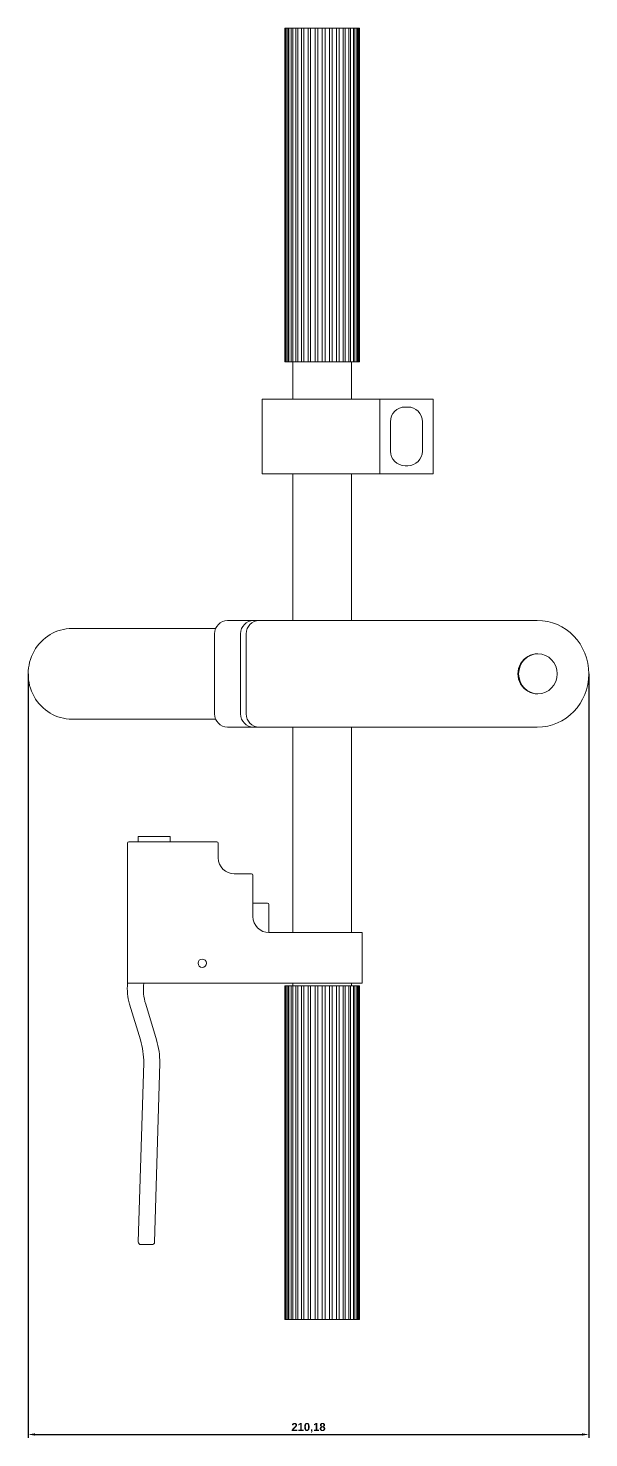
# Model space of a CAD drawing. Header units: millimetres. Extents: x 938 to 3563, y 1019 to 2364.
# Drawn here: x 996 to 1207, y 1019 to 1547 of the extents above; entities that cross this region are included whole.
import ezdxf

# ---------------------------------------------------------------- set-up
doc = ezdxf.new("R2010")
doc.units = ezdxf.units.MM
doc.layers.add('01_Contornos', color=7, linetype='Continuous', lineweight=20)
doc.layers.add('04_Cotas', color=3, linetype='Continuous', lineweight=18)
doc.styles.add('EstiloCota', font='arialbd.ttf', dxfattribs={"height": 3})
doc.dimstyles.new('CotasUNE', dxfattribs={"dimtxt": 3, "dimasz": 2.5, "dimexe": 1.25, "dimexo": 0, "dimtad": 1, "dimtxsty": 'EstiloCota', "dimcen": 2.5, "dimclrd": 256, "dimclrt": 256, "dimadec": 0, "dimazin": 0, "dimtfac": 1, "dimtmove": 0, "dimatfit": 3, "dimfxl": 1, "dimarcsym": 0})

# ---------------------------------------------------------------- blocks, each defined once
blk = doc.blocks.new('*D428')
at = {"layer": '04_Cotas', "color": 0, "lineweight": -2, "transparency": 16777216}
for p, q in [((996.48, 1305.06), (996.48, 1018.7)), ((1206.66, 1305.06), (1206.66, 1018.7))]:
    blk.add_line(p, q, dxfattribs=at)
at = {"layer": '04_Cotas', "lineweight": -2, "transparency": 16777216}
blk.add_line((998.98, 1019.95), (1204.16, 1019.95), dxfattribs=at)
at = {"layer": '04_Cotas', "transparency": 16777216}
for points in [[(998.98, 1020.37), (998.98, 1019.53), (996.48, 1019.95)], [(1204.16, 1020.37), (1204.16, 1019.53), (1206.66, 1019.95)]]:
    blk.add_solid(points, dxfattribs=at)
at = {"layer": '04_Cotas', "transparency": 16777216, "insert": (1101.57, 1022.42), "char_height": 3, "attachment_point": 5, "style": 'EstiloCota'}
blk.add_mtext('210,18', dxfattribs=at)

msp = doc.modelspace()

# ---------------------------------------------------------------- linework, layer by layer
at = {"layer": '01_Contornos'}
for p, q in [((1120.744, 1547.062), (1092.744, 1547.062)), ((1092.744, 1547.062), (1092.744, 1422.062)), ((1093.013, 1547.062), (1093.013, 1422.062)), ((1093.251, 1547.062), (1093.251, 1422.062)), ((1093.809, 1547.062), (1093.809, 1422.062)), ((1094.239, 1547.062), (1094.239, 1422.062)), ((1095.103, 1547.062), (1095.103, 1422.062)), ((1095.707, 1547.062), (1095.707, 1422.062)), ((1096.844, 1547.062), (1096.844, 1422.062)), ((1097.6, 1547.062), (1097.6, 1422.062)), ((1098.966, 1547.062), (1098.966, 1422.062)), ((1099.844, 1547.062), (1099.844, 1422.062)), ((1101.386, 1547.062), (1101.386, 1422.062)), ((1102.353, 1547.062), (1102.353, 1422.062)), ((1104.013, 1547.062), (1104.013, 1422.062)), ((1105.031, 1547.062), (1105.031, 1422.062)), ((1106.744, 1547.062), (1106.744, 1422.062)), ((1107.774, 1547.062), (1107.774, 1422.062)), ((1109.475, 1547.062), (1109.475, 1422.062)), ((1110.479, 1547.062), (1110.479, 1422.062)), ((1112.101, 1547.062), (1112.101, 1422.062)), ((1113.039, 1547.062), (1113.039, 1422.062)), ((1114.522, 1547.062), (1114.522, 1422.062)), ((1115.358, 1547.062), (1115.358, 1422.062)), ((1116.643, 1547.062), (1116.643, 1422.062)), ((1117.345, 1547.062), (1117.345, 1422.062)), ((1118.384, 1547.062), (1118.384, 1422.062)), ((1118.925, 1547.062), (1118.925, 1422.062)), ((1119.678, 1547.062), (1119.678, 1422.062)), ((1120.037, 1547.062), (1120.037, 1422.062)), ((1120.475, 1547.062), (1120.475, 1422.062)), ((1120.639, 1547.062), (1120.639, 1422.062)), ((1120.744, 1422.062), (1120.744, 1547.062)), ((1120.744, 1547.062), (1120.744, 1422.062)), ((1092.744, 1422.062), (1120.744, 1422.062)), ((1095.744, 1408.062), (1095.744, 1422.062)), ((1117.744, 1408.062), (1117.744, 1422.062)), ((1148.273, 1408.062), (1084.255, 1408.062)), ((1084.255, 1408.062), (1084.255, 1380.062)), ((1128.273, 1408.062), (1128.273, 1380.062)), ((1148.273, 1380.062), (1148.273, 1408.062)), ((1137.773, 1405.062), (1138.773, 1405.062)), ((1132.273, 1388.562), (1132.273, 1399.562)), ((1144.273, 1399.562), (1144.273, 1388.562)), ((1084.255, 1380.062), (1148.273, 1380.062)), ((1095.744, 1380.062), (1095.744, 1325.062)), ((1117.744, 1380.062), (1117.744, 1325.062)), ((1137.773, 1383.062), (1138.773, 1383.062)), ((1066.777, 1322.062), (1012.897, 1322.062)), ((1187.341, 1325.062), (1071.204, 1325.062)), ((1066.374, 1290.062), (1066.374, 1320.062)), ((1076.121, 1320.062), (1076.121, 1290.062)), ((1078.191, 1320.062), (1078.191, 1290.062)), ((1066.777, 1288.062), (1012.897, 1288.062)), ((1187.341, 1285.062), (1071.204, 1285.062)), ((1095.744, 1285.062), (1095.744, 1208.062)), ((1117.744, 1285.062), (1117.744, 1208.062)), ((1067.244, 1242.062), (1034.244, 1242.062)), ((1037.744, 1244.062), (1049.744, 1244.062)), ((1037.744, 1244.062), (1037.744, 1242.062)), ((1049.744, 1244.062), (1049.744, 1242.062)), ((1033.744, 1189.062), (1033.744, 1241.562)), ((1067.744, 1241.562), (1067.744, 1236.062)), ((1073.744, 1230.062), (1080.244, 1230.062)), ((1080.744, 1229.562), (1080.744, 1214.062)), ((1086.244, 1219.062), (1080.744, 1219.062)), ((1086.744, 1208.062), (1086.744, 1218.562)), ((1086.744, 1208.062), (1121.744, 1208.062)), ((1121.744, 1208.062), (1121.744, 1189.062)), ((1121.744, 1189.062), (1033.744, 1189.062)), ((1033.744, 1189.062), (1036.744, 1189.062)), ((1095.744, 1189.062), (1095.744, 1188.062)), ((1117.744, 1189.062), (1117.744, 1188.062)), ((1092.744, 1063.062), (1092.744, 1188.062)), ((1092.744, 1188.062), (1120.744, 1188.062)), ((1093.013, 1063.062), (1093.013, 1188.062)), ((1093.251, 1063.062), (1093.251, 1188.062)), ((1093.809, 1063.062), (1093.809, 1188.062)), ((1094.239, 1063.062), (1094.239, 1188.062)), ((1095.103, 1063.062), (1095.103, 1188.062)), ((1095.707, 1063.062), (1095.707, 1188.062)), ((1096.844, 1063.062), (1096.844, 1188.062)), ((1097.6, 1063.062), (1097.6, 1188.062)), ((1098.966, 1063.062), (1098.966, 1188.062)), ((1099.844, 1063.062), (1099.844, 1188.062)), ((1101.386, 1063.062), (1101.386, 1188.062)), ((1102.353, 1063.062), (1102.353, 1188.062)), ((1104.013, 1063.062), (1104.013, 1188.062)), ((1105.031, 1063.062), (1105.031, 1188.062)), ((1106.744, 1063.062), (1106.744, 1188.062)), ((1107.774, 1063.062), (1107.774, 1188.062)), ((1109.475, 1063.062), (1109.475, 1188.062)), ((1110.479, 1063.062), (1110.479, 1188.062)), ((1112.101, 1063.062), (1112.101, 1188.062)), ((1113.039, 1063.062), (1113.039, 1188.062)), ((1114.522, 1063.062), (1114.522, 1188.062)), ((1115.358, 1063.062), (1115.358, 1188.062)), ((1116.643, 1063.062), (1116.643, 1188.062)), ((1117.345, 1063.062), (1117.345, 1188.062)), ((1118.384, 1063.062), (1118.384, 1188.062)), ((1118.925, 1063.062), (1118.925, 1188.062)), ((1119.678, 1063.062), (1119.678, 1188.062)), ((1120.037, 1063.062), (1120.037, 1188.062)), ((1120.475, 1063.062), (1120.475, 1188.062)), ((1120.639, 1063.062), (1120.639, 1188.062)), ((1120.744, 1188.062), (1120.744, 1063.062)), ((1120.744, 1063.062), (1120.744, 1188.062)), ((1034.493, 1181.296), (1038.536, 1167.868)), ((1040.527, 1181.296), (1044.57, 1167.868)), ((1039.809, 1159.219), (1037.76, 1092.122)), ((1045.844, 1159.149), (1043.872, 1092.061)), ((1042.874, 1091.12), (1038.76, 1091.122)), ((1120.744, 1063.062), (1092.744, 1063.062))]:
    msp.add_line(p, q, dxfattribs=at)
msp.add_circle((1061.744, 1196.562), 1.6, dxfattribs=at)
for centre, radius, start, end in [((1137.773, 1399.562), 5.5, 90, 180), ((1138.773, 1399.562), 5.5, 0, 90), ((1137.773, 1388.562), 5.5, 180, 270), ((1138.773, 1388.562), 5.5, 270, 0), ((1145.734, 1305.062), 80, 110.36413, 110.47956), ((1034.244, 1241.562), 0.5, 90, 180), ((1067.244, 1241.562), 0.5, 0, 90), ((1073.744, 1236.062), 6, 180, 270), ((1080.244, 1229.562), 0.5, 0, 90), ((1086.244, 1218.562), 0.5, 0, 90), ((1086.744, 1214.062), 6, 180, 270), ((1053.644, 1187.062), 20, 174.26083, 196.75603), ((1059.678, 1187.062), 20, 174.26083, 196.75603), ((1009.809, 1159.219), 30, 359.8671, 16.75603), ((1015.844, 1159.219), 30, 359.8671, 16.75603), ((1038.76, 1092.122), 1, 180, 270), ((1042.874, 1092.12), 1, 269.93618, 356.6335)]:
    msp.add_arc(centre, radius, start, end, dxfattribs=at)
for centre, major_axis, start_param, end_param in [((1012.897, 1305.062), (0, 17), 0, 3.1415927), ((1071.204, 1320.062), (0, -5), 3.1415927, 4.712389), ((1080.951, 1320.062), (0, -5), 3.1415927, 4.712389), ((1083.021, 1320.062), (0, -5), 3.1415927, 4.712389), ((1187.341, 1305.062), (0, 20), 3.1415927, 6.2831853), ((1187.341, 1305.062), (0, 7.5), 6.2653211, 9.4426422)]:
    msp.add_ellipse(centre, major_axis=major_axis, ratio=0.9659258, start_param=start_param, end_param=end_param, dxfattribs=at)
msp.add_ellipse((1187.6, 1305.062), major_axis=(0, -7.5), ratio=0.9659258, dxfattribs=at)
at = {"layer": '01_Contornos', "extrusion": (0, 0, -1)}
for centre in [(1071.204, 1290.062), (1080.951, 1290.062), (1083.021, 1290.062)]:
    msp.add_ellipse(centre, major_axis=(0, 5), ratio=0.9659258, start_param=3.1415927, end_param=4.712389, dxfattribs=at)

# ---------------------------------------------------------------- dimensions: what is measured, and where the dimension line sits
at = {"layer": '04_Cotas'}
dim = msp.add_linear_dim(base=(1206.66, 1019.95), p1=(996.476, 1305.062), p2=(1206.66, 1305.062), dimstyle='CotasUNE', dxfattribs=at)
dim.commit()
dim.dimension.update_dxf_attribs({"geometry": '*D428', "text_midpoint": (1101.568, 1022.416)})

doc.saveas('drawing.dxf')
